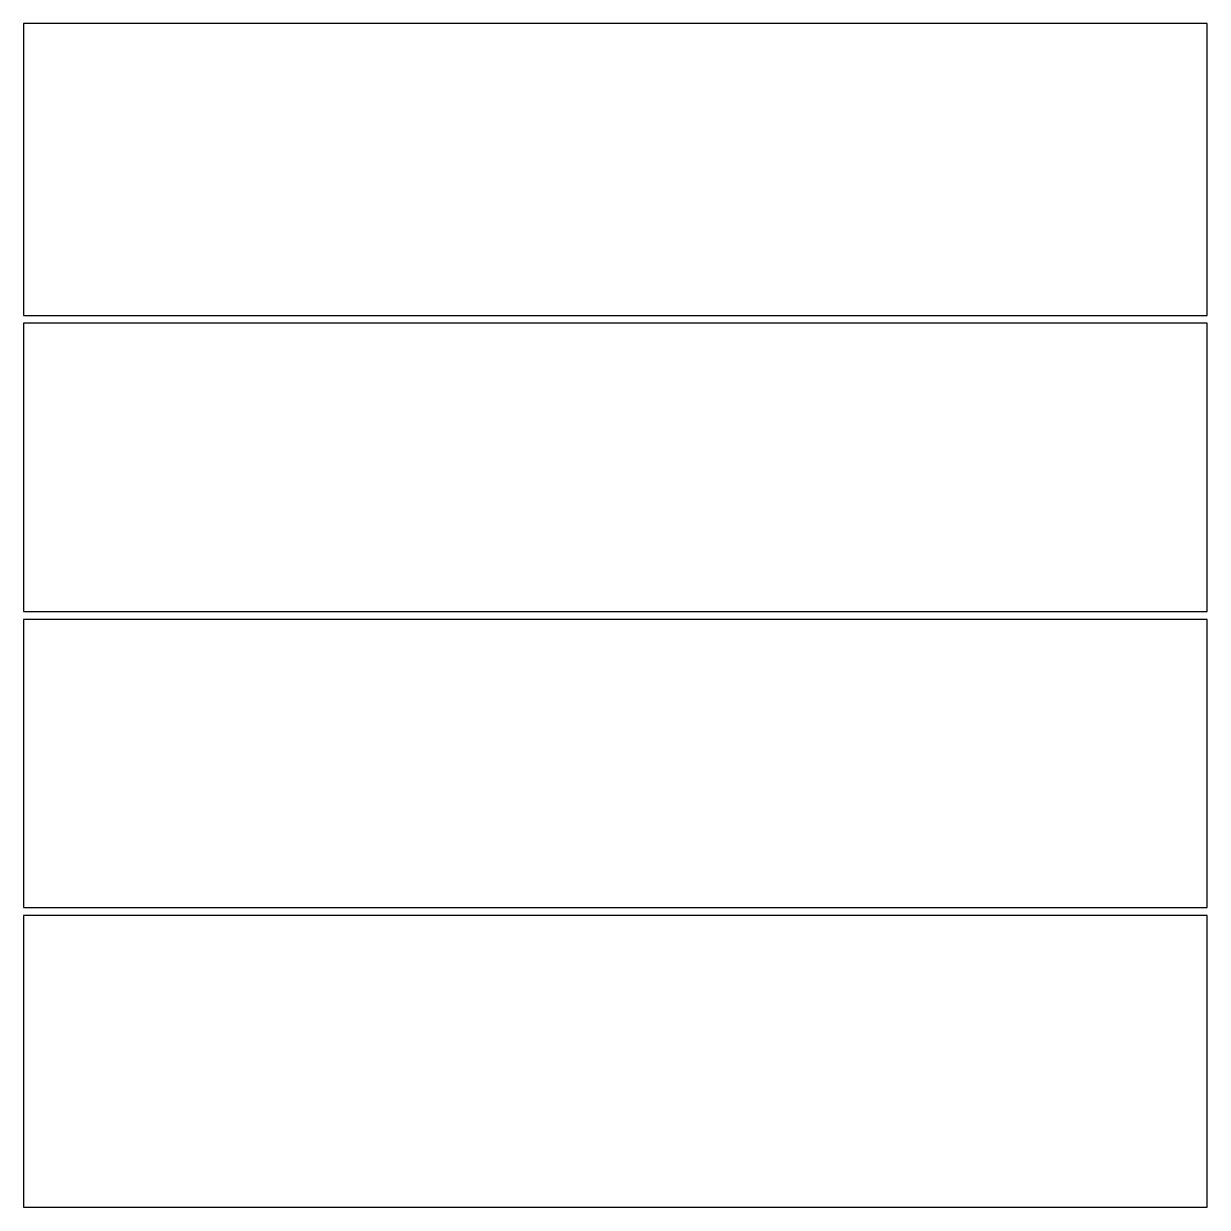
# Model space of a CAD drawing. Header units: inches. Extents: x 144 to 443, y 82 to 381.
import ezdxf

# ---------------------------------------------------------------- set-up
doc = ezdxf.new("R2010")
doc.units = ezdxf.units.IN
doc.header["$MEASUREMENT"] = 0

msp = doc.modelspace()

# ---------------------------------------------------------------- linework, layer by layer
at = {"color": 4}
for points in [[(443.42, 307.52), (443.42, 381.42), (143.62, 381.42), (143.62, 307.52)], [(443.42, 232.52), (443.42, 305.52), (143.62, 305.52), (143.62, 232.52)], [(443.42, 157.52), (443.42, 230.52), (143.62, 230.52), (143.62, 157.52)], [(443.42, 81.62), (443.42, 155.52), (143.62, 155.52), (143.62, 81.62)]]:
    msp.add_lwpolyline(points, close=True, dxfattribs=at)

doc.saveas('drawing.dxf')
